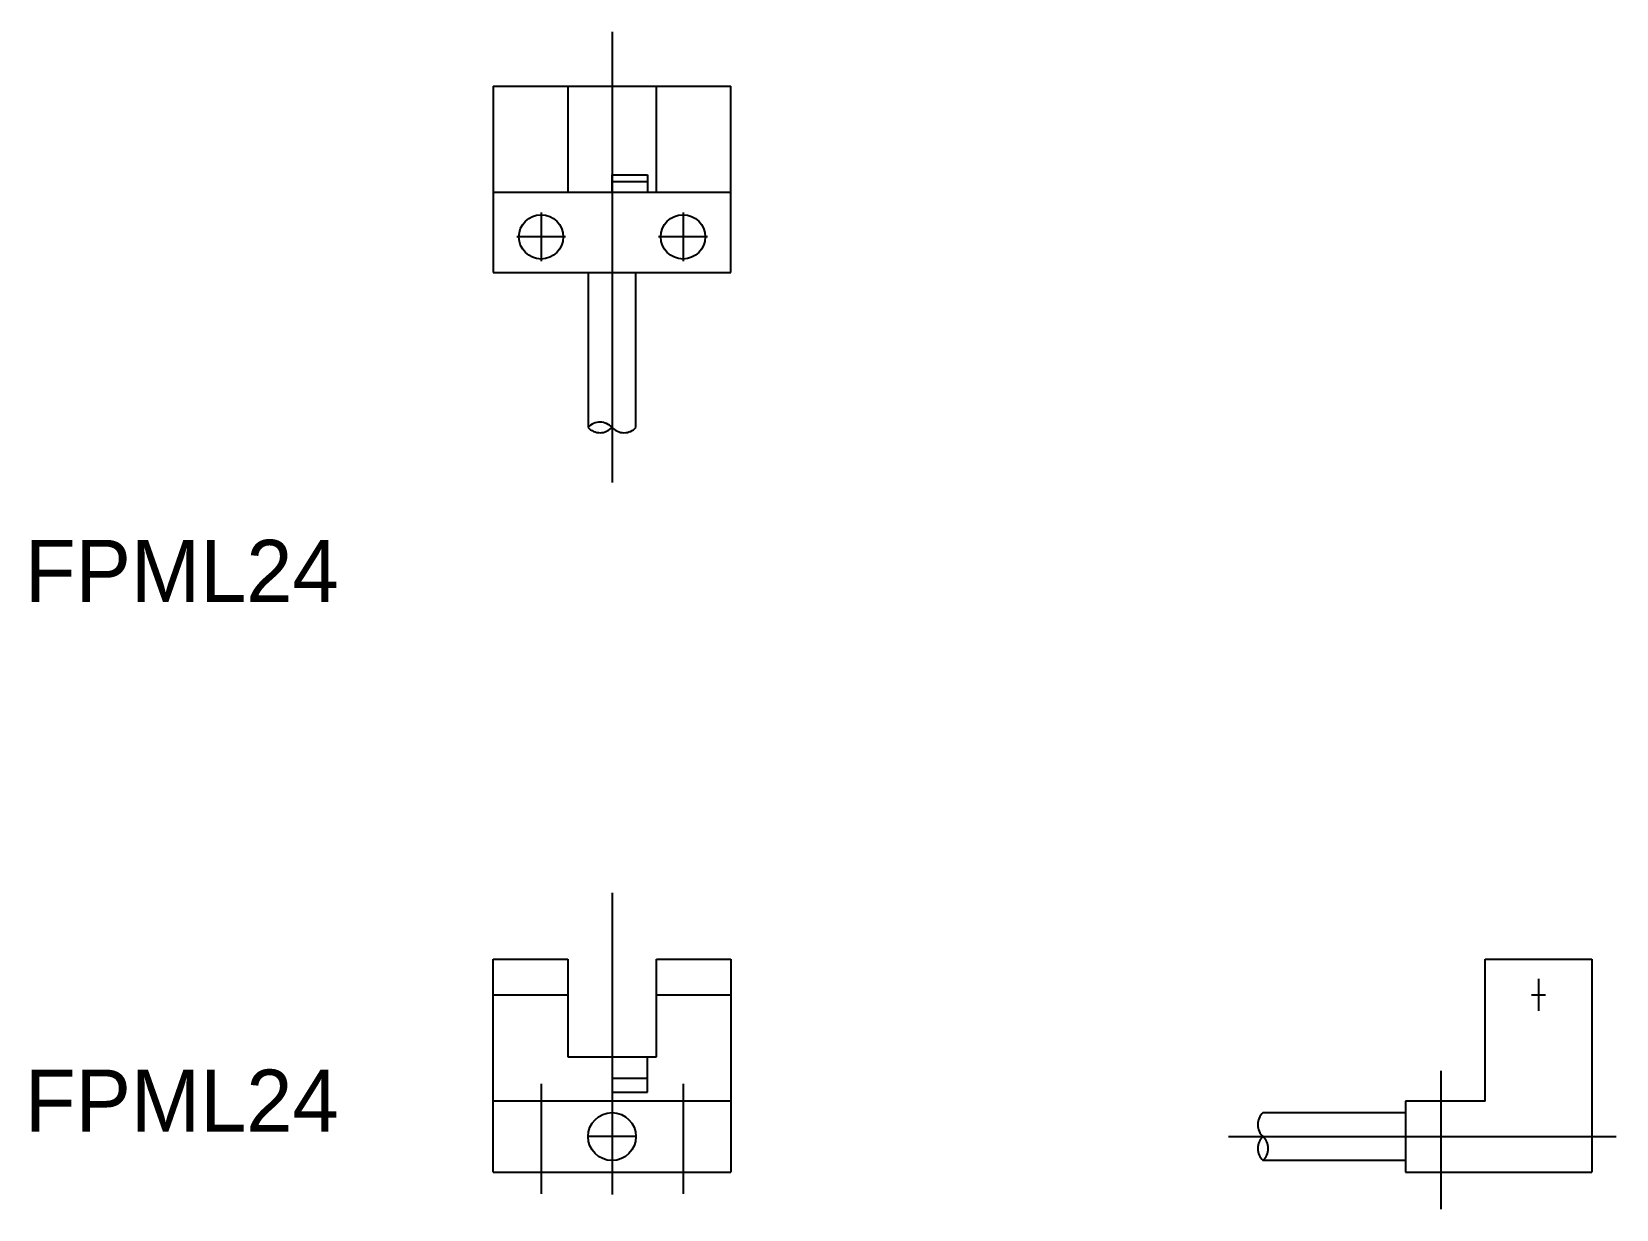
# Model space of a CAD drawing. Extents: x -38.7 to 50.6, y 25.6 to 92.
import ezdxf

# ---------------------------------------------------------------- set-up
doc = ezdxf.new("R2010")
doc.units = 0
doc.linetypes.add('CENTER', pattern=[50.8, 31.75, -6.35, 6.35, -6.35])
doc.layers.get('0').update_dxf_attribs({"linetype": 'CONTINUOUS'})
doc.layers.add('CENTER', color=1, linetype='CENTER')

msp = doc.modelspace()

# ---------------------------------------------------------------- linework, layer by layer
at = {"linetype": 'CONTINUOUS'}
for p, q in [((-12.695, 88.905), (0.705, 88.905)), ((-12.695, 88.905), (-12.695, 78.405)), ((-8.495, 88.905), (-8.495, 82.905)), ((-3.495, 82.905), (-3.495, 88.905)), ((0.705, 78.405), (0.705, 88.905)), ((-5.995, 83.905), (-3.995, 83.905)), ((-5.995, 82.905), (-5.995, 83.905)), ((-3.995, 83.505), (-5.995, 83.505)), ((-3.995, 83.905), (-3.995, 82.905)), ((0.705, 82.905), (-12.695, 82.905)), ((-12.695, 78.405), (0.705, 78.405)), ((-7.345, 78.405), (-7.345, 69.655)), ((-4.645, 69.655), (-4.645, 78.405)), ((-12.695, 39.655), (-8.495, 39.655)), ((-12.695, 27.655), (-12.695, 39.655)), ((-8.495, 39.655), (-8.495, 34.155)), ((-3.495, 39.655), (0.705, 39.655)), ((-3.495, 34.155), (-3.495, 39.655)), ((0.705, 39.655), (0.705, 27.655)), ((43.237, 31.655), (43.237, 39.655)), ((43.237, 39.655), (49.237, 39.655)), ((49.237, 39.655), (49.237, 27.655)), ((-12.695, 37.655), (-8.495, 37.655)), ((-3.495, 37.655), (0.705, 37.655)), ((-8.495, 34.155), (-3.495, 34.155)), ((-5.995, 34.155), (-5.995, 32.155)), ((-3.995, 32.155), (-3.995, 34.155)), ((-5.995, 32.955), (-3.995, 32.955)), ((0.705, 31.655), (-12.695, 31.655)), ((-5.995, 32.155), (-3.995, 32.155)), ((38.737, 31.655), (38.737, 27.655)), ((43.237, 31.655), (38.737, 31.655)), ((30.705, 31.005), (38.737, 31.005)), ((38.737, 28.305), (30.705, 28.305)), ((-12.695, 27.655), (0.705, 27.655)), ((38.737, 27.655), (49.237, 27.655))]:
    msp.add_line(p, q, dxfattribs=at)
for centre, radius in [((-9.995, 80.405), 1.25), ((-1.995, 80.405), 1.25), ((-5.995, 29.655), 1.35)]:
    msp.add_circle(centre, radius, dxfattribs=at)
for centre, start, end in [((-6.67, 69.035), 42.38634, 137.44439), ((-6.67, 69.035), 42.38634, 137.44439), ((-6.67, 70.275), 222.55561, 317.61366), ((-6.67, 70.275), 222.55561, 317.61366), ((-5.32, 70.275), 222.38634, 317.44439), ((31.324, 30.33), 132.55561, 227.61366), ((31.324, 28.98), 132.38634, 227.44439), ((31.324, 28.98), 132.38634, 227.44439), ((30.085, 28.98), 312.55561, 47.61366), ((30.085, 28.98), 312.55561, 47.61366)]:
    msp.add_arc(centre, 0.916, start, end, dxfattribs=at)
at = {"layer": 'CENTER'}
for p, q in [((-5.995, 91.98), (-5.995, 66.541)), ((28.765, 29.655), (50.621, 29.655))]:
    msp.add_line(p, q, dxfattribs=at)
at = {"layer": 'CENTER', "linetype": 'CENTER'}
for p, q in [((-9.995, 81.78), (-9.995, 79.03)), ((-1.995, 81.78), (-1.995, 79.03)), ((-8.62, 80.405), (-11.37, 80.405)), ((-0.62, 80.405), (-3.37, 80.405)), ((-5.995, 43.407), (-5.995, 26.383)), ((46.237, 38.555), (46.237, 36.755)), ((45.837, 37.655), (46.637, 37.655)), ((40.737, 33.37), (40.737, 25.552)), ((-9.995, 32.634), (-9.995, 26.427)), ((-1.995, 32.634), (-1.995, 26.427)), ((-4.62, 29.655), (-7.37, 29.655))]:
    msp.add_line(p, q, dxfattribs=at)

# ---------------------------------------------------------------- texts
for p in [(-39.097, 59.814), (-39.097, 29.932)]:
    msp.add_text('FPML24', height=3.5).set_placement(p)

doc.saveas('drawing.dxf')
